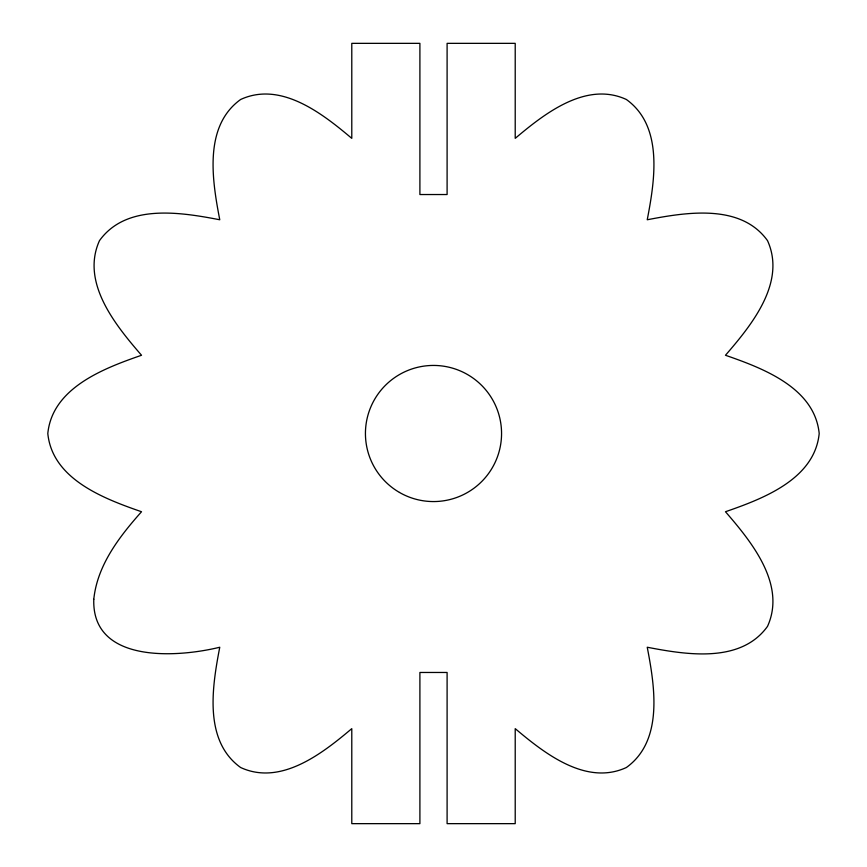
<?xml version="1.0" encoding="UTF-8"?>
<svg xmlns="http://www.w3.org/2000/svg" width="867" height="867" viewBox="0 0 867 867"><rect width="100%" height="100%" fill="white"/><g stroke="black" fill="none" stroke-linecap="round" stroke-linejoin="round"><path stroke-width="1.3" d="M93.788 599.281C91.664 663.743 177.67 657.609 219.763 647.237C212.263 686.263 203.301 740.689 240.647 767.523C280.875 786.055 322.426 753.412 351.785 728.638L351.785 823.65L419.899 823.65L419.899 672.467L447.101 672.467L447.101 823.65L515.215 823.65L515.215 728.638C544.574 753.412 586.125 786.055 626.353 767.523C663.699 740.689 654.737 686.263 647.237 647.237C686.263 654.737 740.689 663.699 767.523 626.353C786.456 584.434 751.472 541.788 725.473 511.736C763.014 498.709 814.633 479.267 819.196 433.5C814.633 387.733 763.014 368.291 725.473 355.264C751.472 325.212 786.456 282.566 767.523 240.647C740.689 203.301 686.263 212.263 647.237 219.763C654.737 180.737 663.699 126.311 626.353 99.477C586.125 80.945 544.574 113.588 515.215 138.362L515.215 43.35L447.101 43.35L447.101 194.533L419.899 194.533L419.899 43.35L351.785 43.35L351.785 138.362C322.426 113.588 280.875 80.945 240.647 99.477C203.301 126.311 212.263 180.737 219.763 219.763C180.737 212.263 126.311 203.301 99.477 240.647C80.544 282.566 115.528 325.212 141.527 355.264C103.986 368.291 52.367 387.733 47.804 433.5C52.367 479.267 103.986 498.709 141.527 511.736C119.462 536.543 97.288 565.132 93.788 599.281M399.47 492.445A68.059 68.059 0 0 0 501.56 433.5A68.059 68.059 0 0 0 399.47 374.555A68.059 68.059 0 0 0 399.47 492.445"/></g></svg>
